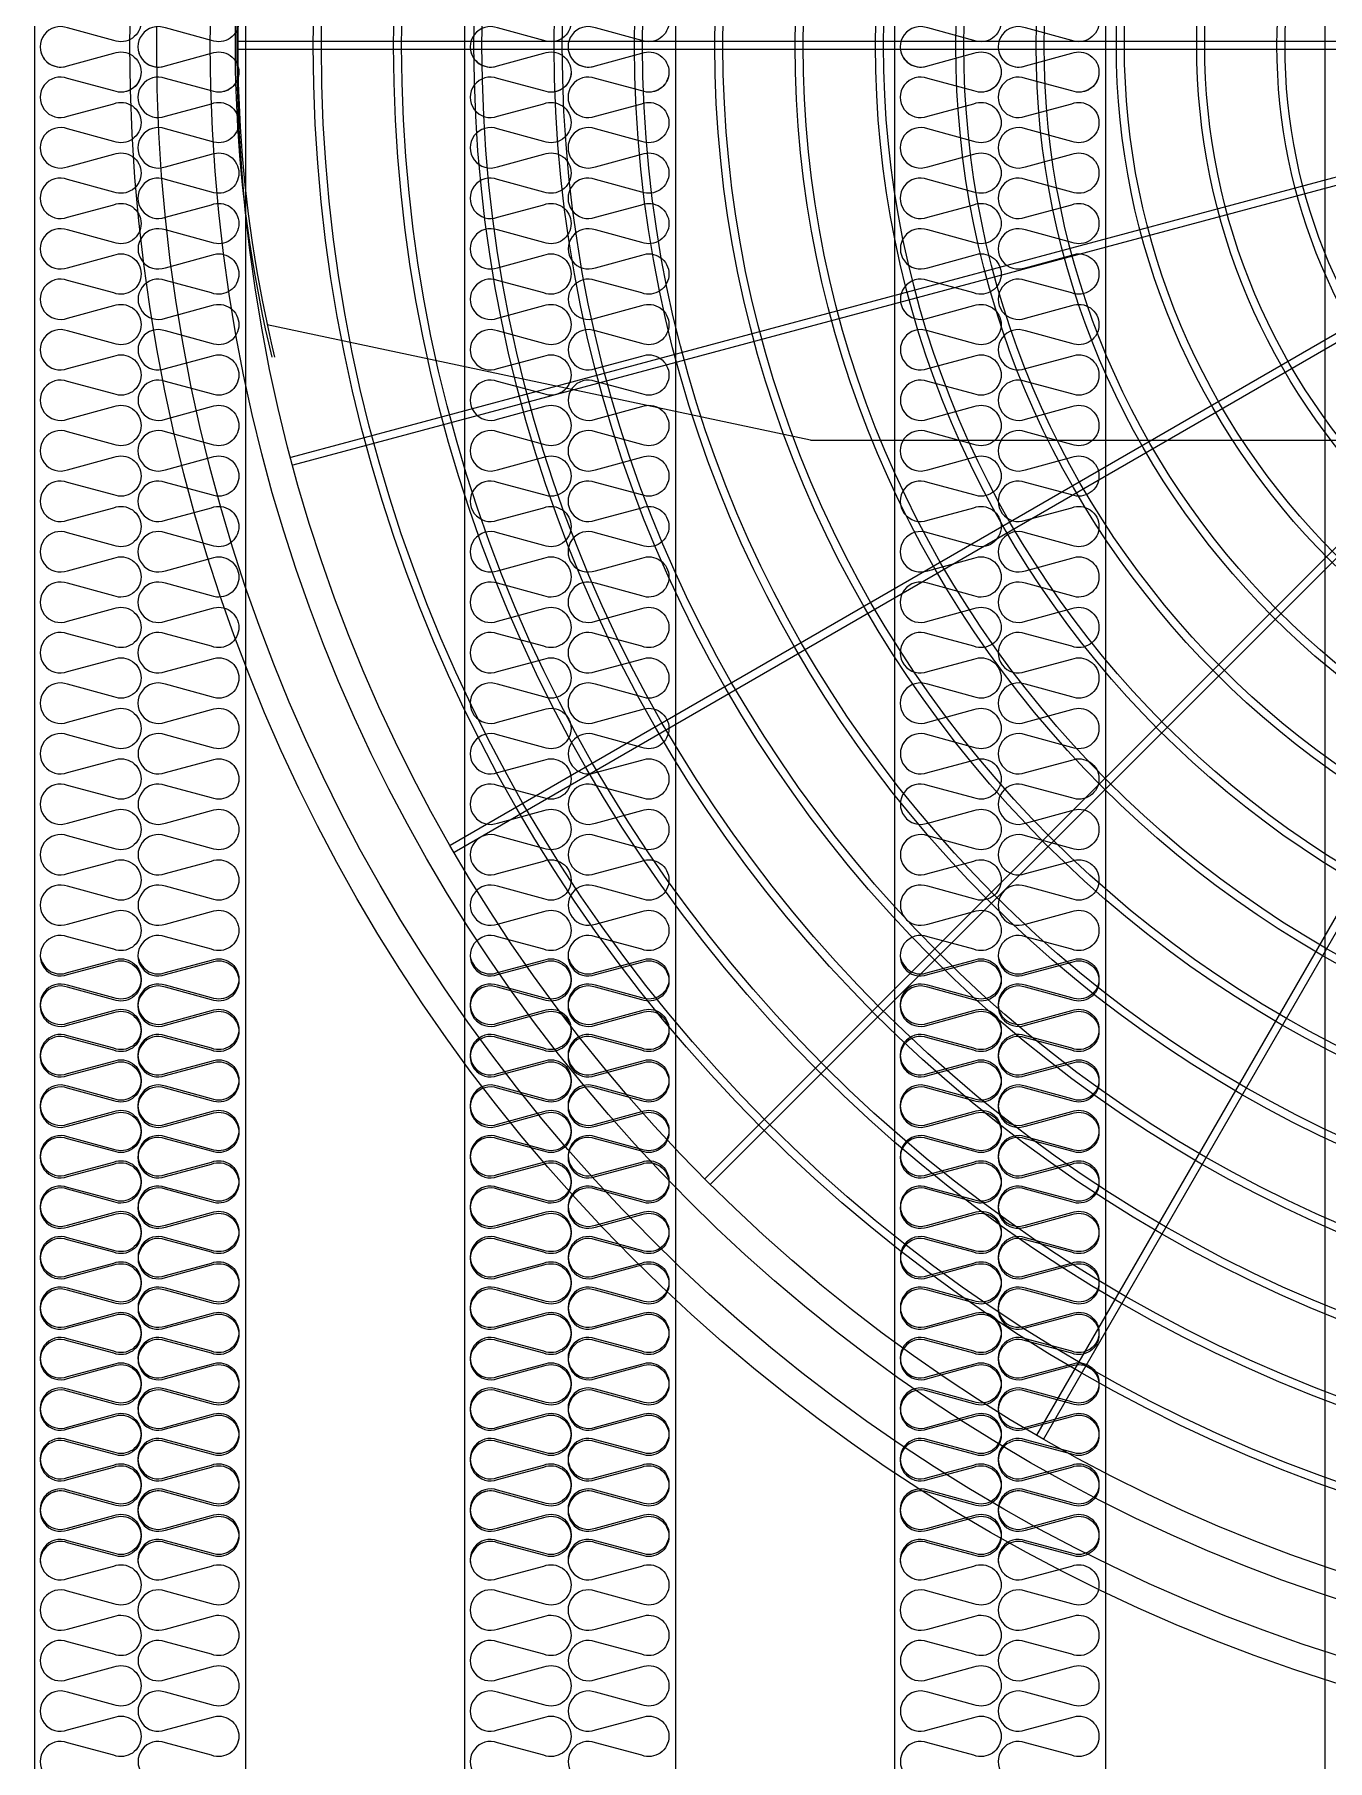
# Model space of a CAD drawing. Header units: millimetres. Extents: x 3347 to 35460, y 2813 to 25521.
# Drawn here: x 7569 to 8489, y 11121 to 12349 of the extents above; entities that cross this region are included whole.
import ezdxf

# ---------------------------------------------------------------- set-up
doc = ezdxf.new("R2010")
doc.units = ezdxf.units.MM
for name, color, linetype in [('LINE', 7, 'Continuous'), ('SMS', 220, 'Continuous'), ('냉각탑', 4, 'Continuous')]:
    doc.layers.add(name, color=color, linetype=linetype)

# ---------------------------------------------------------------- blocks, each defined once
blk = doc.blocks.new('A$C1FB73ED1')
for p, q in [((1217.1, 1283), (80, 1283)), ((1217.1, 1277), (80, 1277)), ((1218.4, 1266.6), (120.1, 972.3)), ((1220, 1260.8), (121.7, 966.5)), ((1224, 1251.1), (239.3, 682.6)), ((1227, 1245.9), (242.3, 677.4)), ((1233.4, 1237.6), (429.4, 433.6)), ((1237.6, 1233.4), (433.6, 429.4)), ((1245.9, 1227), (677.4, 242.3)), ((1251.1, 1224), (682.6, 239.3))]:
    blk.add_line(p, q)
for radius in [1280, 1260, 1220, 1200]:
    blk.add_circle((1280, 1280), radius)
at = {"ltscale": 5}
for radius in [1143, 1137, 1083, 1077, 1023, 1017, 963, 957, 903, 897, 843, 837, 783, 777, 723, 717, 663, 657, 603, 597, 543, 537, 483, 477, 423, 417]:
    blk.add_circle((1280, 1280), radius, dxfattribs=at)
at = {"layer": 'LINE', "color": 7}
for q in [(102.5, 1071.5), (1010, 985.2), (1010, 985.2)]:
    blk.add_line((508.5, 985.2), q, dxfattribs=at)
for radius, start, end in [(1000, 173.5007, 193.4595), (998, 173.4876, 193.487)]:
    blk.add_arc((1078.5, 1280), radius, start, end, dxfattribs=at)
blk = doc.blocks.new('3')
at = {"color": 7}
for p, q in [((7569.2, 14178.2), (7569.2, 10700.2)), ((7719.2, 14178.2), (7719.2, 10700.2)), ((7875.2, 14178.2), (7875.2, 10700.2)), ((8025.2, 14178.2), (8025.2, 10700.2)), ((8181.2, 14178.2), (8181.2, 10700.2)), ((8331.2, 14178.2), (8331.2, 10700.2)), ((8487.2, 14178.2), (8487.2, 10700.2))]:
    blk.add_line(p, q, dxfattribs=at)
at = {"layer": 'SMS', "color": 5, "elevation": 0}
for points in [[(7645, 12358.2, -0.524856), (7625.6, 12344.8), (7592.7, 12353.7, 1.449198), (7592.7, 12326.8), (7625.6, 12335.7, -0.524856), (7645, 12322.3, -0.417249), (7630.5, 12307.9)], [(7714.6, 12358.2, -0.524856), (7695.2, 12344.8), (7662.3, 12353.7, 1.449198), (7662.3, 12326.8), (7695.2, 12335.7, -0.524856), (7714.6, 12322.3, -0.417249), (7700.1, 12307.9)], [(7951, 12358.2, -0.524856), (7931.6, 12344.8), (7898.7, 12353.7, 1.449198), (7898.7, 12326.8), (7931.6, 12335.7, -0.524856), (7951, 12322.3, -0.417249), (7936.5, 12307.9)], [(8020.6, 12358.2, -0.524856), (8001.2, 12344.8), (7968.3, 12353.7, 1.449198), (7968.3, 12326.8), (8001.2, 12335.7, -0.524856), (8020.6, 12322.3, -0.417249), (8006.1, 12307.9)], [(8257, 12358.2, -0.524856), (8237.6, 12344.8), (8204.7, 12353.7, 1.449198), (8204.7, 12326.8), (8237.6, 12335.7, -0.524856), (8257, 12322.3, -0.417249), (8242.5, 12307.9)], [(8326.6, 12358.2, -0.524856), (8307.2, 12344.8), (8274.3, 12353.7, 1.449198), (8274.3, 12326.8), (8307.2, 12335.7, -0.524856), (8326.6, 12322.3, -0.417249), (8312.1, 12307.9)], [(7573.7, 12336.7, 0.446849), (7592.7, 12326.8), (7625.6, 12335.7, -0.524856), (7645, 12322.3, -0.524856), (7625.6, 12308.9), (7592.7, 12317.8, 1.449198), (7592.7, 12290.9), (7625.6, 12299.8, -0.524856), (7645, 12286.4, -0.524856), (7625.6, 12273), (7592.7, 12281.9, 1.449198), (7592.7, 12255), (7625.6, 12263.9, -0.524856), (7645, 12250.5, -0.524856), (7625.6, 12237), (7592.7, 12246, 1.449198), (7592.7, 12219.1), (7625.6, 12228, -0.524856), (7645, 12214.6, -0.524856), (7625.6, 12201.1), (7592.7, 12210, 1.449198), (7592.7, 12183.2), (7625.6, 12192.1, -0.524856), (7645, 12178.7, -0.524856), (7625.6, 12165.2), (7592.7, 12174.1, 1.449198), (7592.7, 12147.3), (7625.6, 12156.2, -0.524856), (7645, 12142.7, -0.524856), (7625.6, 12129.3), (7592.7, 12138.2, 1.449198), (7592.7, 12111.4), (7625.6, 12120.3, -0.524856), (7645, 12106.8, -0.524856), (7625.6, 12093.4), (7592.7, 12102.3, 1.449198), (7592.7, 12075.5), (7625.6, 12084.4, -0.524856), (7645, 12070.9, -0.524856), (7625.6, 12057.5), (7592.7, 12066.4, 1.449198), (7592.7, 12039.5), (7625.6, 12048.4, -0.524856), (7645, 12035, -0.524856), (7625.6, 12021.6), (7592.7, 12030.5, 1.449198), (7592.7, 12003.6), (7625.6, 12012.5, -0.524856), (7645, 11999.1, -0.524856), (7625.6, 11985.7), (7592.7, 11994.6, 1.449198), (7592.7, 11967.7), (7625.6, 11976.6, -0.524856), (7645, 11963.2, -0.524856), (7625.6, 11949.8), (7592.7, 11958.7, 1.449198), (7592.7, 11931.8), (7625.6, 11940.7, -0.524856), (7645, 11927.3, -0.524856), (7625.6, 11913.9), (7592.7, 11922.8, 1.449198), (7592.7, 11895.9), (7625.6, 11904.8, -0.524856), (7645, 11891.4, -0.524856), (7625.6, 11877.9), (7592.7, 11886.9, 1.449198), (7592.7, 11860), (7625.6, 11868.9, -0.524856), (7645, 11855.5, -0.524856), (7625.6, 11842), (7592.7, 11850.9, 1.449198), (7592.7, 11824.1), (7625.6, 11833, -0.524856), (7645, 11819.6, -0.524856), (7625.6, 11806.1), (7592.7, 11815, 1.449198), (7592.7, 11788.2), (7625.6, 11797.1, -0.524856), (7645, 11783.6, -0.524856), (7625.6, 11770.2), (7592.7, 11779.1, 1.449198), (7592.7, 11752.3), (7625.6, 11761.2, -0.524856), (7645, 11747.7, -0.524856), (7625.6, 11734.3), (7592.7, 11743.2, 1.449198), (7592.7, 11716.4), (7625.6, 11725.3, -0.524856), (7645, 11711.8, -0.524856), (7625.6, 11698.4), (7592.7, 11707.3, 1.449198), (7592.7, 11680.4), (7625.6, 11689.3, -0.524856), (7645, 11675.9, -0.524856), (7625.6, 11662.5), (7592.7, 11671.4, 1.449198), (7592.7, 11644.5), (7625.6, 11653.4, -0.524856), (7645, 11640, -0.524856), (7625.6, 11626.6), (7592.7, 11635.5, 1.449198), (7592.7, 11608.6), (7625.6, 11617.5, -0.524856), (7645, 11604.1, -0.524856), (7625.6, 11590.7), (7592.7, 11599.6, 1.449198), (7592.7, 11572.7), (7625.6, 11581.6, -0.524856), (7645, 11568.2, -0.524856), (7625.6, 11554.8), (7592.7, 11563.7, 1.449198), (7592.7, 11536.8), (7625.6, 11545.7, -0.524856), (7645, 11532.3, -0.524856), (7625.6, 11518.8), (7592.7, 11527.8, 1.449198), (7592.7, 11500.9), (7625.6, 11509.8, -0.524856), (7645, 11496.4, -0.524856), (7625.6, 11482.9), (7592.7, 11491.8, 1.449198), (7592.7, 11465), (7625.6, 11473.9, -0.524856), (7645, 11460.5, -0.524856), (7625.6, 11447), (7592.7, 11455.9, 1.449198), (7592.7, 11429.1), (7625.6, 11438, -0.524856), (7645, 11424.5, -0.524856), (7625.6, 11411.1), (7592.7, 11420, 1.449198), (7592.7, 11393.2), (7625.6, 11402.1, -0.524856), (7645, 11388.6, -0.524856), (7625.6, 11375.2), (7592.7, 11384.1, 1.449198), (7592.7, 11357.3), (7625.6, 11366.2, -0.524856), (7645, 11352.7, -0.524856), (7625.6, 11339.3), (7592.7, 11348.2, 1.449198), (7592.7, 11321.3), (7625.6, 11330.2, -0.524856), (7645, 11316.8, -0.524856), (7625.6, 11303.4), (7592.7, 11312.3, 0.440524), (7573.7, 11302.7, 0.440524)], [(7643.3, 12336.7, 0.446849), (7662.3, 12326.8), (7695.2, 12335.7, -0.524856), (7714.6, 12322.3, -0.524856), (7695.2, 12308.9), (7662.3, 12317.8, 1.449198), (7662.3, 12290.9), (7695.2, 12299.8, -0.524856), (7714.6, 12286.4, -0.524856), (7695.2, 12273), (7662.3, 12281.9, 1.449198), (7662.3, 12255), (7695.2, 12263.9, -0.524856), (7714.6, 12250.5, -0.524856), (7695.2, 12237), (7662.3, 12246, 1.449198), (7662.3, 12219.1), (7695.2, 12228, -0.524856), (7714.6, 12214.6, -0.524856), (7695.2, 12201.1), (7662.3, 12210, 1.449198), (7662.3, 12183.2), (7695.2, 12192.1, -0.524856), (7714.6, 12178.7, -0.524856), (7695.2, 12165.2), (7662.3, 12174.1, 1.449198), (7662.3, 12147.3), (7695.2, 12156.2, -0.524856), (7714.6, 12142.7, -0.524856), (7695.2, 12129.3), (7662.3, 12138.2, 1.449198), (7662.3, 12111.4), (7695.2, 12120.3, -0.524856), (7714.6, 12106.8, -0.524856), (7695.2, 12093.4), (7662.3, 12102.3, 1.449198), (7662.3, 12075.5), (7695.2, 12084.4, -0.524856), (7714.6, 12070.9, -0.524856), (7695.2, 12057.5), (7662.3, 12066.4, 1.449198), (7662.3, 12039.5), (7695.2, 12048.4, -0.524856), (7714.6, 12035, -0.524856), (7695.2, 12021.6), (7662.3, 12030.5, 1.449198), (7662.3, 12003.6), (7695.2, 12012.5, -0.524856), (7714.6, 11999.1, -0.524856), (7695.2, 11985.7), (7662.3, 11994.6, 1.449198), (7662.3, 11967.7), (7695.2, 11976.6, -0.524856), (7714.6, 11963.2, -0.524856), (7695.2, 11949.8), (7662.3, 11958.7, 1.449198), (7662.3, 11931.8), (7695.2, 11940.7, -0.524856), (7714.6, 11927.3, -0.524856), (7695.2, 11913.9), (7662.3, 11922.8, 1.449198), (7662.3, 11895.9), (7695.2, 11904.8, -0.524856), (7714.6, 11891.4, -0.524856), (7695.2, 11877.9), (7662.3, 11886.9, 1.449198), (7662.3, 11860), (7695.2, 11868.9, -0.524856), (7714.6, 11855.5, -0.524856), (7695.2, 11842), (7662.3, 11850.9, 1.449198), (7662.3, 11824.1), (7695.2, 11833, -0.524856), (7714.6, 11819.6, -0.524856), (7695.2, 11806.1), (7662.3, 11815, 1.449198), (7662.3, 11788.2), (7695.2, 11797.1, -0.524856), (7714.6, 11783.6, -0.524856), (7695.2, 11770.2), (7662.3, 11779.1, 1.449198), (7662.3, 11752.3), (7695.2, 11761.2, -0.524856), (7714.6, 11747.7, -0.524856), (7695.2, 11734.3), (7662.3, 11743.2, 1.449198), (7662.3, 11716.4), (7695.2, 11725.3, -0.524856), (7714.6, 11711.8, -0.524856), (7695.2, 11698.4), (7662.3, 11707.3, 1.449198), (7662.3, 11680.4), (7695.2, 11689.3, -0.524856), (7714.6, 11675.9, -0.524856), (7695.2, 11662.5), (7662.3, 11671.4, 1.449198), (7662.3, 11644.5), (7695.2, 11653.4, -0.524856), (7714.6, 11640, -0.524856), (7695.2, 11626.6), (7662.3, 11635.5, 1.449198), (7662.3, 11608.6), (7695.2, 11617.5, -0.524856), (7714.6, 11604.1, -0.524856), (7695.2, 11590.7), (7662.3, 11599.6, 1.449198), (7662.3, 11572.7), (7695.2, 11581.6, -0.524856), (7714.6, 11568.2, -0.524856), (7695.2, 11554.8), (7662.3, 11563.7, 1.449198), (7662.3, 11536.8), (7695.2, 11545.7, -0.524856), (7714.6, 11532.3, -0.524856), (7695.2, 11518.8), (7662.3, 11527.8, 1.449198), (7662.3, 11500.9), (7695.2, 11509.8, -0.524856), (7714.6, 11496.4, -0.524856), (7695.2, 11482.9), (7662.3, 11491.8, 1.449198), (7662.3, 11465), (7695.2, 11473.9, -0.524856), (7714.6, 11460.5, -0.524856), (7695.2, 11447), (7662.3, 11455.9, 1.449198), (7662.3, 11429.1), (7695.2, 11438, -0.524856), (7714.6, 11424.5, -0.524856), (7695.2, 11411.1), (7662.3, 11420, 1.449198), (7662.3, 11393.2), (7695.2, 11402.1, -0.524856), (7714.6, 11388.6, -0.524856), (7695.2, 11375.2), (7662.3, 11384.1, 1.449198), (7662.3, 11357.3), (7695.2, 11366.2, -0.524856), (7714.6, 11352.7, -0.524856), (7695.2, 11339.3), (7662.3, 11348.2, 1.449198), (7662.3, 11321.3), (7695.2, 11330.2, -0.524856), (7714.6, 11316.8, -0.524856), (7695.2, 11303.4), (7662.3, 11312.3, 0.440524), (7643.4, 11302.7, 0.440524)], [(7879.7, 12336.7, 0.446849), (7898.7, 12326.8), (7931.6, 12335.7, -0.524856), (7951, 12322.3, -0.524856), (7931.6, 12308.9), (7898.7, 12317.8, 1.449198), (7898.7, 12290.9), (7931.6, 12299.8, -0.524856), (7951, 12286.4, -0.524856), (7931.6, 12273), (7898.7, 12281.9, 1.449198), (7898.7, 12255), (7931.6, 12263.9, -0.524856), (7951, 12250.5, -0.524856), (7931.6, 12237), (7898.7, 12246, 1.449198), (7898.7, 12219.1), (7931.6, 12228, -0.524856), (7951, 12214.6, -0.524856), (7931.6, 12201.1), (7898.7, 12210, 1.449198), (7898.7, 12183.2), (7931.6, 12192.1, -0.524856), (7951, 12178.7, -0.524856), (7931.6, 12165.2), (7898.7, 12174.1, 1.449198), (7898.7, 12147.3), (7931.6, 12156.2, -0.524856), (7951, 12142.7, -0.524856), (7931.6, 12129.3), (7898.7, 12138.2, 1.449198), (7898.7, 12111.4), (7931.6, 12120.3, -0.524856), (7951, 12106.8, -0.524856), (7931.6, 12093.4), (7898.7, 12102.3, 1.449198), (7898.7, 12075.5), (7931.6, 12084.4, -0.524856), (7951, 12070.9, -0.524856), (7931.6, 12057.5), (7898.7, 12066.4, 1.449198), (7898.7, 12039.5), (7931.6, 12048.4, -0.524856), (7951, 12035, -0.524856), (7931.6, 12021.6), (7898.7, 12030.5, 1.449198), (7898.7, 12003.6), (7931.6, 12012.5, -0.524856), (7951, 11999.1, -0.524856), (7931.6, 11985.7), (7898.7, 11994.6, 1.449198), (7898.7, 11967.7), (7931.6, 11976.6, -0.524856), (7951, 11963.2, -0.524856), (7931.6, 11949.8), (7898.7, 11958.7, 1.449198), (7898.7, 11931.8), (7931.6, 11940.7, -0.524856), (7951, 11927.3, -0.524856), (7931.6, 11913.9), (7898.7, 11922.8, 1.449198), (7898.7, 11895.9), (7931.6, 11904.8, -0.524856), (7951, 11891.4, -0.524856), (7931.6, 11877.9), (7898.7, 11886.9, 1.449198), (7898.7, 11860), (7931.6, 11868.9, -0.524856), (7951, 11855.5, -0.524856), (7931.6, 11842), (7898.7, 11850.9, 1.449198), (7898.7, 11824.1), (7931.6, 11833, -0.524856), (7951, 11819.6, -0.524856), (7931.6, 11806.1), (7898.7, 11815, 1.449198), (7898.7, 11788.2), (7931.6, 11797.1, -0.524856), (7951, 11783.6, -0.524856), (7931.6, 11770.2), (7898.7, 11779.1, 1.449198), (7898.7, 11752.3), (7931.6, 11761.2, -0.524856), (7951, 11747.7, -0.524856), (7931.6, 11734.3), (7898.7, 11743.2, 1.449198), (7898.7, 11716.4), (7931.6, 11725.3, -0.524856), (7951, 11711.8, -0.524856), (7931.6, 11698.4), (7898.7, 11707.3, 1.449198), (7898.7, 11680.4), (7931.6, 11689.3, -0.524856), (7951, 11675.9, -0.524856), (7931.6, 11662.5), (7898.7, 11671.4, 1.449198), (7898.7, 11644.5), (7931.6, 11653.4, -0.524856), (7951, 11640, -0.524856), (7931.6, 11626.6), (7898.7, 11635.5, 1.449198), (7898.7, 11608.6), (7931.6, 11617.5, -0.524856), (7951, 11604.1, -0.524856), (7931.6, 11590.7), (7898.7, 11599.6, 1.449198), (7898.7, 11572.7), (7931.6, 11581.6, -0.524856), (7951, 11568.2, -0.524856), (7931.6, 11554.8), (7898.7, 11563.7, 1.449198), (7898.7, 11536.8), (7931.6, 11545.7, -0.524856), (7951, 11532.3, -0.524856), (7931.6, 11518.8), (7898.7, 11527.8, 1.449198), (7898.7, 11500.9), (7931.6, 11509.8, -0.524856), (7951, 11496.4, -0.524856), (7931.6, 11482.9), (7898.7, 11491.8, 1.449198), (7898.7, 11465), (7931.6, 11473.9, -0.524856), (7951, 11460.5, -0.524856), (7931.6, 11447), (7898.7, 11455.9, 1.449198), (7898.7, 11429.1), (7931.6, 11438, -0.524856), (7951, 11424.5, -0.524856), (7931.6, 11411.1), (7898.7, 11420, 1.449198), (7898.7, 11393.2), (7931.6, 11402.1, -0.524856), (7951, 11388.6, -0.524856), (7931.6, 11375.2), (7898.7, 11384.1, 1.449198), (7898.7, 11357.3), (7931.6, 11366.2, -0.524856), (7951, 11352.7, -0.524856), (7931.6, 11339.3), (7898.7, 11348.2, 1.449198), (7898.7, 11321.3), (7931.6, 11330.2, -0.524856), (7951, 11316.8, -0.524856), (7931.6, 11303.4), (7898.7, 11312.3, 0.440524), (7879.7, 11302.7, 0.440524)], [(7949.3, 12336.7, 0.446849), (7968.3, 12326.8), (8001.2, 12335.7, -0.524856), (8020.6, 12322.3, -0.524856), (8001.2, 12308.9), (7968.3, 12317.8, 1.449198), (7968.3, 12290.9), (8001.2, 12299.8, -0.524856), (8020.6, 12286.4, -0.524856), (8001.2, 12273), (7968.3, 12281.9, 1.449198), (7968.3, 12255), (8001.2, 12263.9, -0.524856), (8020.6, 12250.5, -0.524856), (8001.2, 12237), (7968.3, 12246, 1.449198), (7968.3, 12219.1), (8001.2, 12228, -0.524856), (8020.6, 12214.6, -0.524856), (8001.2, 12201.1), (7968.3, 12210, 1.449198), (7968.3, 12183.2), (8001.2, 12192.1, -0.524856), (8020.6, 12178.7, -0.524856), (8001.2, 12165.2), (7968.3, 12174.1, 1.449198), (7968.3, 12147.3), (8001.2, 12156.2, -0.524856), (8020.6, 12142.7, -0.524856), (8001.2, 12129.3), (7968.3, 12138.2, 1.449198), (7968.3, 12111.4), (8001.2, 12120.3, -0.524856), (8020.6, 12106.8, -0.524856), (8001.2, 12093.4), (7968.3, 12102.3, 1.449198), (7968.3, 12075.5), (8001.2, 12084.4, -0.524856), (8020.6, 12070.9, -0.524856), (8001.2, 12057.5), (7968.3, 12066.4, 1.449198), (7968.3, 12039.5), (8001.2, 12048.4, -0.524856), (8020.6, 12035, -0.524856), (8001.2, 12021.6), (7968.3, 12030.5, 1.449198), (7968.3, 12003.6), (8001.2, 12012.5, -0.524856), (8020.6, 11999.1, -0.524856), (8001.2, 11985.7), (7968.3, 11994.6, 1.449198), (7968.3, 11967.7), (8001.2, 11976.6, -0.524856), (8020.6, 11963.2, -0.524856), (8001.2, 11949.8), (7968.3, 11958.7, 1.449198), (7968.3, 11931.8), (8001.2, 11940.7, -0.524856), (8020.6, 11927.3, -0.524856), (8001.2, 11913.9), (7968.3, 11922.8, 1.449198), (7968.3, 11895.9), (8001.2, 11904.8, -0.524856), (8020.6, 11891.4, -0.524856), (8001.2, 11877.9), (7968.3, 11886.9, 1.449198), (7968.3, 11860), (8001.2, 11868.9, -0.524856), (8020.6, 11855.5, -0.524856), (8001.2, 11842), (7968.3, 11850.9, 1.449198), (7968.3, 11824.1), (8001.2, 11833, -0.524856), (8020.6, 11819.6, -0.524856), (8001.2, 11806.1), (7968.3, 11815, 1.449198), (7968.3, 11788.2), (8001.2, 11797.1, -0.524856), (8020.6, 11783.6, -0.524856), (8001.2, 11770.2), (7968.3, 11779.1, 1.449198), (7968.3, 11752.3), (8001.2, 11761.2, -0.524856), (8020.6, 11747.7, -0.524856), (8001.2, 11734.3), (7968.3, 11743.2, 1.449198), (7968.3, 11716.4), (8001.2, 11725.3, -0.524856), (8020.6, 11711.8, -0.524856), (8001.2, 11698.4), (7968.3, 11707.3, 1.449198), (7968.3, 11680.4), (8001.2, 11689.3, -0.524856), (8020.6, 11675.9, -0.524856), (8001.2, 11662.5), (7968.3, 11671.4, 1.449198), (7968.3, 11644.5), (8001.2, 11653.4, -0.524856), (8020.6, 11640, -0.524856), (8001.2, 11626.6), (7968.3, 11635.5, 1.449198), (7968.3, 11608.6), (8001.2, 11617.5, -0.524856), (8020.6, 11604.1, -0.524856), (8001.2, 11590.7), (7968.3, 11599.6, 1.449198), (7968.3, 11572.7), (8001.2, 11581.6, -0.524856), (8020.6, 11568.2, -0.524856), (8001.2, 11554.8), (7968.3, 11563.7, 1.449198), (7968.3, 11536.8), (8001.2, 11545.7, -0.524856), (8020.6, 11532.3, -0.524856), (8001.2, 11518.8), (7968.3, 11527.8, 1.449198), (7968.3, 11500.9), (8001.2, 11509.8, -0.524856), (8020.6, 11496.4, -0.524856), (8001.2, 11482.9), (7968.3, 11491.8, 1.449198), (7968.3, 11465), (8001.2, 11473.9, -0.524856), (8020.6, 11460.5, -0.524856), (8001.2, 11447), (7968.3, 11455.9, 1.449198), (7968.3, 11429.1), (8001.2, 11438, -0.524856), (8020.6, 11424.5, -0.524856), (8001.2, 11411.1), (7968.3, 11420, 1.449198), (7968.3, 11393.2), (8001.2, 11402.1, -0.524856), (8020.6, 11388.6, -0.524856), (8001.2, 11375.2), (7968.3, 11384.1, 1.449198), (7968.3, 11357.3), (8001.2, 11366.2, -0.524856), (8020.6, 11352.7, -0.524856), (8001.2, 11339.3), (7968.3, 11348.2, 1.449198), (7968.3, 11321.3), (8001.2, 11330.2, -0.524856), (8020.6, 11316.8, -0.524856), (8001.2, 11303.4), (7968.3, 11312.3, 0.440524), (7949.4, 11302.7, 0.440524)], [(8185.7, 12336.7, 0.446849), (8204.7, 12326.8), (8237.6, 12335.7, -0.524856), (8257, 12322.3, -0.524856), (8237.6, 12308.9), (8204.7, 12317.8, 1.449198), (8204.7, 12290.9), (8237.6, 12299.8, -0.524856), (8257, 12286.4, -0.524856), (8237.6, 12273), (8204.7, 12281.9, 1.449198), (8204.7, 12255), (8237.6, 12263.9, -0.524856), (8257, 12250.5, -0.524856), (8237.6, 12237), (8204.7, 12246, 1.449198), (8204.7, 12219.1), (8237.6, 12228, -0.524856), (8257, 12214.6, -0.524856), (8237.6, 12201.1), (8204.7, 12210, 1.449198), (8204.7, 12183.2), (8237.6, 12192.1, -0.524856), (8257, 12178.7, -0.524856), (8237.6, 12165.2), (8204.7, 12174.1, 1.449198), (8204.7, 12147.3), (8237.6, 12156.2, -0.524856), (8257, 12142.7, -0.524856), (8237.6, 12129.3), (8204.7, 12138.2, 1.449198), (8204.7, 12111.4), (8237.6, 12120.3, -0.524856), (8257, 12106.8, -0.524856), (8237.6, 12093.4), (8204.7, 12102.3, 1.449198), (8204.7, 12075.5), (8237.6, 12084.4, -0.524856), (8257, 12070.9, -0.524856), (8237.6, 12057.5), (8204.7, 12066.4, 1.449198), (8204.7, 12039.5), (8237.6, 12048.4, -0.524856), (8257, 12035, -0.524856), (8237.6, 12021.6), (8204.7, 12030.5, 1.449198), (8204.7, 12003.6), (8237.6, 12012.5, -0.524856), (8257, 11999.1, -0.524856), (8237.6, 11985.7), (8204.7, 11994.6, 1.449198), (8204.7, 11967.7), (8237.6, 11976.6, -0.524856), (8257, 11963.2, -0.524856), (8237.6, 11949.8), (8204.7, 11958.7, 1.449198), (8204.7, 11931.8), (8237.6, 11940.7, -0.524856), (8257, 11927.3, -0.524856), (8237.6, 11913.9), (8204.7, 11922.8, 1.449198), (8204.7, 11895.9), (8237.6, 11904.8, -0.524856), (8257, 11891.4, -0.524856), (8237.6, 11877.9), (8204.7, 11886.9, 1.449198), (8204.7, 11860), (8237.6, 11868.9, -0.524856), (8257, 11855.5, -0.524856), (8237.6, 11842), (8204.7, 11850.9, 1.449198), (8204.7, 11824.1), (8237.6, 11833, -0.524856), (8257, 11819.6, -0.524856), (8237.6, 11806.1), (8204.7, 11815, 1.449198), (8204.7, 11788.2), (8237.6, 11797.1, -0.524856), (8257, 11783.6, -0.524856), (8237.6, 11770.2), (8204.7, 11779.1, 1.449198), (8204.7, 11752.3), (8237.6, 11761.2, -0.524856), (8257, 11747.7, -0.524856), (8237.6, 11734.3), (8204.7, 11743.2, 1.449198), (8204.7, 11716.4), (8237.6, 11725.3, -0.524856), (8257, 11711.8, -0.524856), (8237.6, 11698.4), (8204.7, 11707.3, 1.449198), (8204.7, 11680.4), (8237.6, 11689.3, -0.524856), (8257, 11675.9, -0.524856), (8237.6, 11662.5), (8204.7, 11671.4, 1.449198), (8204.7, 11644.5), (8237.6, 11653.4, -0.524856), (8257, 11640, -0.524856), (8237.6, 11626.6), (8204.7, 11635.5, 1.449198), (8204.7, 11608.6), (8237.6, 11617.5, -0.524856), (8257, 11604.1, -0.524856), (8237.6, 11590.7), (8204.7, 11599.6, 1.449198), (8204.7, 11572.7), (8237.6, 11581.6, -0.524856), (8257, 11568.2, -0.524856), (8237.6, 11554.8), (8204.7, 11563.7, 1.449198), (8204.7, 11536.8), (8237.6, 11545.7, -0.524856), (8257, 11532.3, -0.524856), (8237.6, 11518.8), (8204.7, 11527.8, 1.449198), (8204.7, 11500.9), (8237.6, 11509.8, -0.524856), (8257, 11496.4, -0.524856), (8237.6, 11482.9), (8204.7, 11491.8, 1.449198), (8204.7, 11465), (8237.6, 11473.9, -0.524856), (8257, 11460.5, -0.524856), (8237.6, 11447), (8204.7, 11455.9, 1.449198), (8204.7, 11429.1), (8237.6, 11438, -0.524856), (8257, 11424.5, -0.524856), (8237.6, 11411.1), (8204.7, 11420, 1.449198), (8204.7, 11393.2), (8237.6, 11402.1, -0.524856), (8257, 11388.6, -0.524856), (8237.6, 11375.2), (8204.7, 11384.1, 1.449198), (8204.7, 11357.3), (8237.6, 11366.2, -0.524856), (8257, 11352.7, -0.524856), (8237.6, 11339.3), (8204.7, 11348.2, 1.449198), (8204.7, 11321.3), (8237.6, 11330.2, -0.524856), (8257, 11316.8, -0.524856), (8237.6, 11303.4), (8204.7, 11312.3, 0.440524), (8185.7, 11302.7, 0.440524)], [(8255.3, 12336.7, 0.446849), (8274.3, 12326.8), (8307.2, 12335.7, -0.524856), (8326.6, 12322.3, -0.524856), (8307.2, 12308.9), (8274.3, 12317.8, 1.449198), (8274.3, 12290.9), (8307.2, 12299.8, -0.524856), (8326.6, 12286.4, -0.524856), (8307.2, 12273), (8274.3, 12281.9, 1.449198), (8274.3, 12255), (8307.2, 12263.9, -0.524856), (8326.6, 12250.5, -0.524856), (8307.2, 12237), (8274.3, 12246, 1.449198), (8274.3, 12219.1), (8307.2, 12228, -0.524856), (8326.6, 12214.6, -0.524856), (8307.2, 12201.1), (8274.3, 12210, 1.449198), (8274.3, 12183.2), (8307.2, 12192.1, -0.524856), (8326.6, 12178.7, -0.524856), (8307.2, 12165.2), (8274.3, 12174.1, 1.449198), (8274.3, 12147.3), (8307.2, 12156.2, -0.524856), (8326.6, 12142.7, -0.524856), (8307.2, 12129.3), (8274.3, 12138.2, 1.449198), (8274.3, 12111.4), (8307.2, 12120.3, -0.524856), (8326.6, 12106.8, -0.524856), (8307.2, 12093.4), (8274.3, 12102.3, 1.449198), (8274.3, 12075.5), (8307.2, 12084.4, -0.524856), (8326.6, 12070.9, -0.524856), (8307.2, 12057.5), (8274.3, 12066.4, 1.449198), (8274.3, 12039.5), (8307.2, 12048.4, -0.524856), (8326.6, 12035, -0.524856), (8307.2, 12021.6), (8274.3, 12030.5, 1.449198), (8274.3, 12003.6), (8307.2, 12012.5, -0.524856), (8326.6, 11999.1, -0.524856), (8307.2, 11985.7), (8274.3, 11994.6, 1.449198), (8274.3, 11967.7), (8307.2, 11976.6, -0.524856), (8326.6, 11963.2, -0.524856), (8307.2, 11949.8), (8274.3, 11958.7, 1.449198), (8274.3, 11931.8), (8307.2, 11940.7, -0.524856), (8326.6, 11927.3, -0.524856), (8307.2, 11913.9), (8274.3, 11922.8, 1.449198), (8274.3, 11895.9), (8307.2, 11904.8, -0.524856), (8326.6, 11891.4, -0.524856), (8307.2, 11877.9), (8274.3, 11886.9, 1.449198), (8274.3, 11860), (8307.2, 11868.9, -0.524856), (8326.6, 11855.5, -0.524856), (8307.2, 11842), (8274.3, 11850.9, 1.449198), (8274.3, 11824.1), (8307.2, 11833, -0.524856), (8326.6, 11819.6, -0.524856), (8307.2, 11806.1), (8274.3, 11815, 1.449198), (8274.3, 11788.2), (8307.2, 11797.1, -0.524856), (8326.6, 11783.6, -0.524856), (8307.2, 11770.2), (8274.3, 11779.1, 1.449198), (8274.3, 11752.3), (8307.2, 11761.2, -0.524856), (8326.6, 11747.7, -0.524856), (8307.2, 11734.3), (8274.3, 11743.2, 1.449198), (8274.3, 11716.4), (8307.2, 11725.3, -0.524856), (8326.6, 11711.8, -0.524856), (8307.2, 11698.4), (8274.3, 11707.3, 1.449198), (8274.3, 11680.4), (8307.2, 11689.3, -0.524856), (8326.6, 11675.9, -0.524856), (8307.2, 11662.5), (8274.3, 11671.4, 1.449198), (8274.3, 11644.5), (8307.2, 11653.4, -0.524856), (8326.6, 11640, -0.524856), (8307.2, 11626.6), (8274.3, 11635.5, 1.449198), (8274.3, 11608.6), (8307.2, 11617.5, -0.524856), (8326.6, 11604.1, -0.524856), (8307.2, 11590.7), (8274.3, 11599.6, 1.449198), (8274.3, 11572.7), (8307.2, 11581.6, -0.524856), (8326.6, 11568.2, -0.524856), (8307.2, 11554.8), (8274.3, 11563.7, 1.449198), (8274.3, 11536.8), (8307.2, 11545.7, -0.524856), (8326.6, 11532.3, -0.524856), (8307.2, 11518.8), (8274.3, 11527.8, 1.449198), (8274.3, 11500.9), (8307.2, 11509.8, -0.524856), (8326.6, 11496.4, -0.524856), (8307.2, 11482.9), (8274.3, 11491.8, 1.449198), (8274.3, 11465), (8307.2, 11473.9, -0.524856), (8326.6, 11460.5, -0.524856), (8307.2, 11447), (8274.3, 11455.9, 1.449198), (8274.3, 11429.1), (8307.2, 11438, -0.524856), (8326.6, 11424.5, -0.524856), (8307.2, 11411.1), (8274.3, 11420, 1.449198), (8274.3, 11393.2), (8307.2, 11402.1, -0.524856), (8326.6, 11388.6, -0.524856), (8307.2, 11375.2), (8274.3, 11384.1, 1.449198), (8274.3, 11357.3), (8307.2, 11366.2, -0.524856), (8326.6, 11352.7, -0.524856), (8307.2, 11339.3), (8274.3, 11348.2, 1.449198), (8274.3, 11321.3), (8307.2, 11330.2, -0.524856), (8326.6, 11316.8, -0.524856), (8307.2, 11303.4), (8274.3, 11312.3, 0.440524), (8255.4, 11302.7, 0.440524)], [(7573.7, 11691.7, 0.446849), (7592.7, 11681.8), (7625.6, 11690.7, -0.524856), (7645, 11677.3, -0.524856), (7625.6, 11663.9), (7592.7, 11672.8, 1.449198), (7592.7, 11645.9), (7625.6, 11654.8, -0.524856), (7645, 11641.4, -0.524856), (7625.6, 11628), (7592.7, 11636.9, 1.449198), (7592.7, 11610), (7625.6, 11618.9, -0.524856), (7645, 11605.5, -0.524856), (7625.6, 11592), (7592.7, 11601, 1.449198), (7592.7, 11574.1), (7625.6, 11583, -0.524856), (7645, 11569.6, -0.524856), (7625.6, 11556.1), (7592.7, 11565, 1.449198), (7592.7, 11538.2), (7625.6, 11547.1, -0.524856), (7645, 11533.7, -0.524856), (7625.6, 11520.2), (7592.7, 11529.1, 1.449198), (7592.7, 11502.3), (7625.6, 11511.2, -0.524856), (7645, 11497.7, -0.524856), (7625.6, 11484.3), (7592.7, 11493.2, 1.449198), (7592.7, 11466.4), (7625.6, 11475.3, -0.524856), (7645, 11461.8, -0.524856), (7625.6, 11448.4), (7592.7, 11457.3, 1.449198), (7592.7, 11430.5), (7625.6, 11439.4, -0.524856), (7645, 11425.9, -0.524856), (7625.6, 11412.5), (7592.7, 11421.4, 1.449198), (7592.7, 11394.5), (7625.6, 11403.4, -0.524856), (7645, 11390, -0.524856), (7625.6, 11376.6), (7592.7, 11385.5, 1.449198), (7592.7, 11358.6), (7625.6, 11367.5, -0.524856), (7645, 11354.1, -0.524856), (7625.6, 11340.7), (7592.7, 11349.6, 1.449198), (7592.7, 11322.7), (7625.6, 11331.6, -0.524856), (7645, 11318.2, -0.524856), (7625.6, 11304.8), (7592.7, 11313.7, 1.449198), (7592.7, 11286.8), (7625.6, 11295.7, -0.524856), (7645, 11282.3, -0.524856), (7625.6, 11268.9), (7592.7, 11277.8, 1.449198), (7592.7, 11250.9), (7625.6, 11259.8, -0.524856), (7645, 11246.4, -0.524856), (7625.6, 11232.9), (7592.7, 11241.9, 1.449198), (7592.7, 11215), (7625.6, 11223.9, -0.524856), (7645, 11210.5, -0.524856), (7625.6, 11197), (7592.7, 11205.9, 1.449198), (7592.7, 11179.1), (7625.6, 11188, -0.524856), (7645, 11174.6, -0.524856), (7625.6, 11161.1), (7592.7, 11170, 1.449198), (7592.7, 11143.2), (7625.6, 11152.1, -0.524856), (7645, 11138.6, -0.524856), (7625.6, 11125.2), (7592.7, 11134.1, 1.449198), (7592.7, 11107.3)], [(7643.3, 11691.7, 0.446849), (7662.3, 11681.8), (7695.2, 11690.7, -0.524856), (7714.6, 11677.3, -0.524856), (7695.2, 11663.9), (7662.3, 11672.8, 1.449198), (7662.3, 11645.9), (7695.2, 11654.8, -0.524856), (7714.6, 11641.4, -0.524856), (7695.2, 11628), (7662.3, 11636.9, 1.449198), (7662.3, 11610), (7695.2, 11618.9, -0.524856), (7714.6, 11605.5, -0.524856), (7695.2, 11592), (7662.3, 11601, 1.449198), (7662.3, 11574.1), (7695.2, 11583, -0.524856), (7714.6, 11569.6, -0.524856), (7695.2, 11556.1), (7662.3, 11565, 1.449198), (7662.3, 11538.2), (7695.2, 11547.1, -0.524856), (7714.6, 11533.7, -0.524856), (7695.2, 11520.2), (7662.3, 11529.1, 1.449198), (7662.3, 11502.3), (7695.2, 11511.2, -0.524856), (7714.6, 11497.7, -0.524856), (7695.2, 11484.3), (7662.3, 11493.2, 1.449198), (7662.3, 11466.4), (7695.2, 11475.3, -0.524856), (7714.6, 11461.8, -0.524856), (7695.2, 11448.4), (7662.3, 11457.3, 1.449198), (7662.3, 11430.5), (7695.2, 11439.4, -0.524856), (7714.6, 11425.9, -0.524856), (7695.2, 11412.5), (7662.3, 11421.4, 1.449198), (7662.3, 11394.5), (7695.2, 11403.4, -0.524856), (7714.6, 11390, -0.524856), (7695.2, 11376.6), (7662.3, 11385.5, 1.449198), (7662.3, 11358.6), (7695.2, 11367.5, -0.524856), (7714.6, 11354.1, -0.524856), (7695.2, 11340.7), (7662.3, 11349.6, 1.449198), (7662.3, 11322.7), (7695.2, 11331.6, -0.524856), (7714.6, 11318.2, -0.524856), (7695.2, 11304.8), (7662.3, 11313.7, 1.449198), (7662.3, 11286.8), (7695.2, 11295.7, -0.524856), (7714.6, 11282.3, -0.524856), (7695.2, 11268.9), (7662.3, 11277.8, 1.449198), (7662.3, 11250.9), (7695.2, 11259.8, -0.524856), (7714.6, 11246.4, -0.524856), (7695.2, 11232.9), (7662.3, 11241.9, 1.449198), (7662.3, 11215), (7695.2, 11223.9, -0.524856), (7714.6, 11210.5, -0.524856), (7695.2, 11197), (7662.3, 11205.9, 1.449198), (7662.3, 11179.1), (7695.2, 11188, -0.524856), (7714.6, 11174.6, -0.524856), (7695.2, 11161.1), (7662.3, 11170, 1.449198), (7662.3, 11143.2), (7695.2, 11152.1, -0.524856), (7714.6, 11138.6, -0.524856), (7695.2, 11125.2), (7662.3, 11134.1, 1.449198), (7662.3, 11107.3)], [(7879.7, 11691.7, 0.446849), (7898.7, 11681.8), (7931.6, 11690.7, -0.524856), (7951, 11677.3, -0.524856), (7931.6, 11663.9), (7898.7, 11672.8, 1.449198), (7898.7, 11645.9), (7931.6, 11654.8, -0.524856), (7951, 11641.4, -0.524856), (7931.6, 11628), (7898.7, 11636.9, 1.449198), (7898.7, 11610), (7931.6, 11618.9, -0.524856), (7951, 11605.5, -0.524856), (7931.6, 11592), (7898.7, 11601, 1.449198), (7898.7, 11574.1), (7931.6, 11583, -0.524856), (7951, 11569.6, -0.524856), (7931.6, 11556.1), (7898.7, 11565, 1.449198), (7898.7, 11538.2), (7931.6, 11547.1, -0.524856), (7951, 11533.7, -0.524856), (7931.6, 11520.2), (7898.7, 11529.1, 1.449198), (7898.7, 11502.3), (7931.6, 11511.2, -0.524856), (7951, 11497.7, -0.524856), (7931.6, 11484.3), (7898.7, 11493.2, 1.449198), (7898.7, 11466.4), (7931.6, 11475.3, -0.524856), (7951, 11461.8, -0.524856), (7931.6, 11448.4), (7898.7, 11457.3, 1.449198), (7898.7, 11430.5), (7931.6, 11439.4, -0.524856), (7951, 11425.9, -0.524856), (7931.6, 11412.5), (7898.7, 11421.4, 1.449198), (7898.7, 11394.5), (7931.6, 11403.4, -0.524856), (7951, 11390, -0.524856), (7931.6, 11376.6), (7898.7, 11385.5, 1.449198), (7898.7, 11358.6), (7931.6, 11367.5, -0.524856), (7951, 11354.1, -0.524856), (7931.6, 11340.7), (7898.7, 11349.6, 1.449198), (7898.7, 11322.7), (7931.6, 11331.6, -0.524856), (7951, 11318.2, -0.524856), (7931.6, 11304.8), (7898.7, 11313.7, 1.449198), (7898.7, 11286.8), (7931.6, 11295.7, -0.524856), (7951, 11282.3, -0.524856), (7931.6, 11268.9), (7898.7, 11277.8, 1.449198), (7898.7, 11250.9), (7931.6, 11259.8, -0.524856), (7951, 11246.4, -0.524856), (7931.6, 11232.9), (7898.7, 11241.9, 1.449198), (7898.7, 11215), (7931.6, 11223.9, -0.524856), (7951, 11210.5, -0.524856), (7931.6, 11197), (7898.7, 11205.9, 1.449198), (7898.7, 11179.1), (7931.6, 11188, -0.524856), (7951, 11174.6, -0.524856), (7931.6, 11161.1), (7898.7, 11170, 1.449198), (7898.7, 11143.2), (7931.6, 11152.1, -0.524856), (7951, 11138.6, -0.524856), (7931.6, 11125.2), (7898.7, 11134.1, 1.449198), (7898.7, 11107.3)], [(7949.3, 11691.7, 0.446849), (7968.3, 11681.8), (8001.2, 11690.7, -0.524856), (8020.6, 11677.3, -0.524856), (8001.2, 11663.9), (7968.3, 11672.8, 1.449198), (7968.3, 11645.9), (8001.2, 11654.8, -0.524856), (8020.6, 11641.4, -0.524856), (8001.2, 11628), (7968.3, 11636.9, 1.449198), (7968.3, 11610), (8001.2, 11618.9, -0.524856), (8020.6, 11605.5, -0.524856), (8001.2, 11592), (7968.3, 11601, 1.449198), (7968.3, 11574.1), (8001.2, 11583, -0.524856), (8020.6, 11569.6, -0.524856), (8001.2, 11556.1), (7968.3, 11565, 1.449198), (7968.3, 11538.2), (8001.2, 11547.1, -0.524856), (8020.6, 11533.7, -0.524856), (8001.2, 11520.2), (7968.3, 11529.1, 1.449198), (7968.3, 11502.3), (8001.2, 11511.2, -0.524856), (8020.6, 11497.7, -0.524856), (8001.2, 11484.3), (7968.3, 11493.2, 1.449198), (7968.3, 11466.4), (8001.2, 11475.3, -0.524856), (8020.6, 11461.8, -0.524856), (8001.2, 11448.4), (7968.3, 11457.3, 1.449198), (7968.3, 11430.5), (8001.2, 11439.4, -0.524856), (8020.6, 11425.9, -0.524856), (8001.2, 11412.5), (7968.3, 11421.4, 1.449198), (7968.3, 11394.5), (8001.2, 11403.4, -0.524856), (8020.6, 11390, -0.524856), (8001.2, 11376.6), (7968.3, 11385.5, 1.449198), (7968.3, 11358.6), (8001.2, 11367.5, -0.524856), (8020.6, 11354.1, -0.524856), (8001.2, 11340.7), (7968.3, 11349.6, 1.449198), (7968.3, 11322.7), (8001.2, 11331.6, -0.524856), (8020.6, 11318.2, -0.524856), (8001.2, 11304.8), (7968.3, 11313.7, 1.449198), (7968.3, 11286.8), (8001.2, 11295.7, -0.524856), (8020.6, 11282.3, -0.524856), (8001.2, 11268.9), (7968.3, 11277.8, 1.449198), (7968.3, 11250.9), (8001.2, 11259.8, -0.524856), (8020.6, 11246.4, -0.524856), (8001.2, 11232.9), (7968.3, 11241.9, 1.449198), (7968.3, 11215), (8001.2, 11223.9, -0.524856), (8020.6, 11210.5, -0.524856), (8001.2, 11197), (7968.3, 11205.9, 1.449198), (7968.3, 11179.1), (8001.2, 11188, -0.524856), (8020.6, 11174.6, -0.524856), (8001.2, 11161.1), (7968.3, 11170, 1.449198), (7968.3, 11143.2), (8001.2, 11152.1, -0.524856), (8020.6, 11138.6, -0.524856), (8001.2, 11125.2), (7968.3, 11134.1, 1.449198), (7968.3, 11107.3)], [(8185.7, 11691.7, 0.446849), (8204.7, 11681.8), (8237.6, 11690.7, -0.524856), (8257, 11677.3, -0.524856), (8237.6, 11663.9), (8204.7, 11672.8, 1.449198), (8204.7, 11645.9), (8237.6, 11654.8, -0.524856), (8257, 11641.4, -0.524856), (8237.6, 11628), (8204.7, 11636.9, 1.449198), (8204.7, 11610), (8237.6, 11618.9, -0.524856), (8257, 11605.5, -0.524856), (8237.6, 11592), (8204.7, 11601, 1.449198), (8204.7, 11574.1), (8237.6, 11583, -0.524856), (8257, 11569.6, -0.524856), (8237.6, 11556.1), (8204.7, 11565, 1.449198), (8204.7, 11538.2), (8237.6, 11547.1, -0.524856), (8257, 11533.7, -0.524856), (8237.6, 11520.2), (8204.7, 11529.1, 1.449198), (8204.7, 11502.3), (8237.6, 11511.2, -0.524856), (8257, 11497.7, -0.524856), (8237.6, 11484.3), (8204.7, 11493.2, 1.449198), (8204.7, 11466.4), (8237.6, 11475.3, -0.524856), (8257, 11461.8, -0.524856), (8237.6, 11448.4), (8204.7, 11457.3, 1.449198), (8204.7, 11430.5), (8237.6, 11439.4, -0.524856), (8257, 11425.9, -0.524856), (8237.6, 11412.5), (8204.7, 11421.4, 1.449198), (8204.7, 11394.5), (8237.6, 11403.4, -0.524856), (8257, 11390, -0.524856), (8237.6, 11376.6), (8204.7, 11385.5, 1.449198), (8204.7, 11358.6), (8237.6, 11367.5, -0.524856), (8257, 11354.1, -0.524856), (8237.6, 11340.7), (8204.7, 11349.6, 1.449198), (8204.7, 11322.7), (8237.6, 11331.6, -0.524856), (8257, 11318.2, -0.524856), (8237.6, 11304.8), (8204.7, 11313.7, 1.449198), (8204.7, 11286.8), (8237.6, 11295.7, -0.524856), (8257, 11282.3, -0.524856), (8237.6, 11268.9), (8204.7, 11277.8, 1.449198), (8204.7, 11250.9), (8237.6, 11259.8, -0.524856), (8257, 11246.4, -0.524856), (8237.6, 11232.9), (8204.7, 11241.9, 1.449198), (8204.7, 11215), (8237.6, 11223.9, -0.524856), (8257, 11210.5, -0.524856), (8237.6, 11197), (8204.7, 11205.9, 1.449198), (8204.7, 11179.1), (8237.6, 11188, -0.524856), (8257, 11174.6, -0.524856), (8237.6, 11161.1), (8204.7, 11170, 1.449198), (8204.7, 11143.2), (8237.6, 11152.1, -0.524856), (8257, 11138.6, -0.524856), (8237.6, 11125.2), (8204.7, 11134.1, 1.449198), (8204.7, 11107.3)], [(8255.3, 11691.7, 0.446849), (8274.3, 11681.8), (8307.2, 11690.7, -0.524856), (8326.6, 11677.3, -0.524856), (8307.2, 11663.9), (8274.3, 11672.8, 1.449198), (8274.3, 11645.9), (8307.2, 11654.8, -0.524856), (8326.6, 11641.4, -0.524856), (8307.2, 11628), (8274.3, 11636.9, 1.449198), (8274.3, 11610), (8307.2, 11618.9, -0.524856), (8326.6, 11605.5, -0.524856), (8307.2, 11592), (8274.3, 11601, 1.449198), (8274.3, 11574.1), (8307.2, 11583, -0.524856), (8326.6, 11569.6, -0.524856), (8307.2, 11556.1), (8274.3, 11565, 1.449198), (8274.3, 11538.2), (8307.2, 11547.1, -0.524856), (8326.6, 11533.7, -0.524856), (8307.2, 11520.2), (8274.3, 11529.1, 1.449198), (8274.3, 11502.3), (8307.2, 11511.2, -0.524856), (8326.6, 11497.7, -0.524856), (8307.2, 11484.3), (8274.3, 11493.2, 1.449198), (8274.3, 11466.4), (8307.2, 11475.3, -0.524856), (8326.6, 11461.8, -0.524856), (8307.2, 11448.4), (8274.3, 11457.3, 1.449198), (8274.3, 11430.5), (8307.2, 11439.4, -0.524856), (8326.6, 11425.9, -0.524856), (8307.2, 11412.5), (8274.3, 11421.4, 1.449198), (8274.3, 11394.5), (8307.2, 11403.4, -0.524856), (8326.6, 11390, -0.524856), (8307.2, 11376.6), (8274.3, 11385.5, 1.449198), (8274.3, 11358.6), (8307.2, 11367.5, -0.524856), (8326.6, 11354.1, -0.524856), (8307.2, 11340.7), (8274.3, 11349.6, 1.449198), (8274.3, 11322.7), (8307.2, 11331.6, -0.524856), (8326.6, 11318.2, -0.524856), (8307.2, 11304.8), (8274.3, 11313.7, 1.449198), (8274.3, 11286.8), (8307.2, 11295.7, -0.524856), (8326.6, 11282.3, -0.524856), (8307.2, 11268.9), (8274.3, 11277.8, 1.449198), (8274.3, 11250.9), (8307.2, 11259.8, -0.524856), (8326.6, 11246.4, -0.524856), (8307.2, 11232.9), (8274.3, 11241.9, 1.449198), (8274.3, 11215), (8307.2, 11223.9, -0.524856), (8326.6, 11210.5, -0.524856), (8307.2, 11197), (8274.3, 11205.9, 1.449198), (8274.3, 11179.1), (8307.2, 11188, -0.524856), (8326.6, 11174.6, -0.524856), (8307.2, 11161.1), (8274.3, 11170, 1.449198), (8274.3, 11143.2), (8307.2, 11152.1, -0.524856), (8326.6, 11138.6, -0.524856), (8307.2, 11125.2), (8274.3, 11134.1, 1.449198), (8274.3, 11107.3)], [(7592.7, 11312.3, 1.449198), (7592.7, 11285.4), (7625.6, 11294.3, -0.524856), (7645, 11280.9, -0.524856), (7625.6, 11267.5), (7592.7, 11276.4, 0.54148), (7573.2, 11262.2, 0.54148)], [(7662.3, 11312.3, 1.449198), (7662.3, 11285.4), (7695.2, 11294.3, -0.524856), (7714.6, 11280.9, -0.524856), (7695.2, 11267.5), (7662.3, 11276.4, 0.54148), (7642.8, 11262.2, 0.54148)], [(7898.7, 11312.3, 1.449198), (7898.7, 11285.4), (7931.6, 11294.3, -0.524856), (7951, 11280.9, -0.524856), (7931.6, 11267.5), (7898.7, 11276.4, 0.54148), (7879.2, 11262.2, 0.54148)], [(7968.3, 11312.3, 1.449198), (7968.3, 11285.4), (8001.2, 11294.3, -0.524856), (8020.6, 11280.9, -0.524856), (8001.2, 11267.5), (7968.3, 11276.4, 0.54148), (7948.8, 11262.2, 0.54148)], [(8204.7, 11312.3, 1.449198), (8204.7, 11285.4), (8237.6, 11294.3, -0.524856), (8257, 11280.9, -0.524856), (8237.6, 11267.5), (8204.7, 11276.4, 0.54148), (8185.2, 11262.2, 0.54148)], [(8274.3, 11312.3, 1.449198), (8274.3, 11285.4), (8307.2, 11294.3, -0.524856), (8326.6, 11280.9, -0.524856), (8307.2, 11267.5), (8274.3, 11276.4, 0.54148), (8254.8, 11262.2, 0.54148)]]:
    blk.add_lwpolyline(points, format="xyb", dxfattribs=at)
at = {"layer": '냉각탑', "xscale": 0.9523437499999998, "yscale": 0.9523437499999998, "zscale": 0.9523437499999998}
blk.add_blockref('A$C1FB73ED1', (7637.1, 11122.2), dxfattribs=at)

msp = doc.modelspace()

# ---------------------------------------------------------------- block references
msp.add_blockref('3', (0, 0))

doc.saveas('drawing.dxf')
